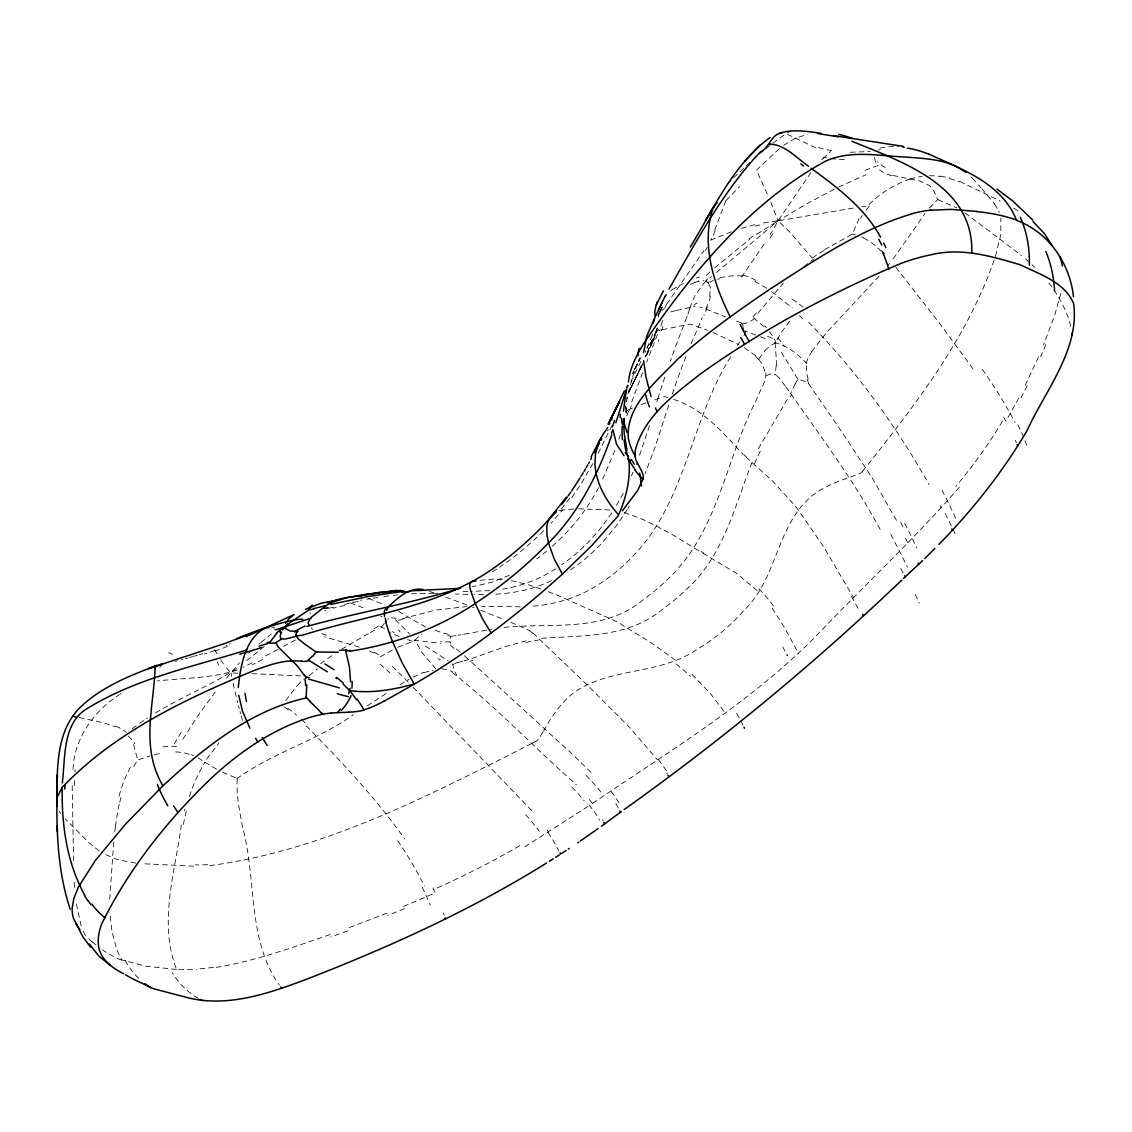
<?xml version="1.0" encoding="UTF-8"?>
<svg xmlns="http://www.w3.org/2000/svg" width="1132" height="1132" viewBox="0 0 1132 1132"><rect width="100%" height="100%" fill="white"/><g stroke="black" fill="none" stroke-linecap="round" stroke-linejoin="round"><path stroke-width="0.75" stroke-dasharray="5 3.75" d="M72.193 785.721L73.594 862.895M710.089 291.419L709.707 296.23M109.733 899.261L113.681 842.151M776.75 365.438L775.109 343.053L781.773 331.803L790.759 319.719M658.569 316.946L658.668 315.474M237.154 779.085C236.164 795.654 239.786 812.083 242.842 828.256C256.738 880.017 247.031 939.532 279.378 985.123M310.14 612.667L310.012 614.011M625.416 409.246L625.713 406.091L625.345 409.586M73.014 769.378C74.217 738.149 93.885 711.321 119.355 694.624M114.771 831.723L115.407 826.544M625.458 407.605L625.685 405.992M627.312 397.261L626.491 401.619L627.241 397.389L626.902 399.002M181.346 824.846C175.007 872.404 158.282 922.792 176.564 969.445L196.544 969.501M628.161 393.257L633.227 374.848L639.665 358.377L632.59 373.574M1060.882 293.23L1054.783 314.951L1043.577 344.92M657.409 327.926L654.989 336.19M657.098 328.223L652.839 341.567M119.766 802.234L121.237 796.588M184.459 810.908L184.87 809.281M652.598 333.898L652.301 334.959M654.395 336.558L656.985 328.379M689.784 308.329L689.515 309.277M689.841 308.116L694.595 296.046L704.599 282.392M656.815 401.803L657.819 398.563M652.188 335.341L646.74 348.925M649.499 425.59L638.66 457.823M668.771 405.015L654.876 447.748L645.056 473.742M662.461 320.314L662.234 321.035M995.452 256.271L1000.858 234.607L1000.844 217.981M662.178 321.219C662.461 326.271 653.291 337.237 657.069 328.11M765.869 372.853C766.364 382.22 759.374 390.795 756.615 399.624C725.06 459.691 718.424 533.271 665.941 580.914A188.69 147.231 -68.9 0 1 643.867 599.168C603.71 633.58 551.298 622.218 503.57 627.468M626.859 415.854L628.996 409.657L632.392 408.114M994.193 260.049C967.082 337.888 916.043 403.94 865.4 467.771M620.463 434.66L618.27 440.956M707.613 304.48L705.887 309.064L699.93 307.013M653.008 341.156L653.617 339.798M631.713 401.973L642.552 372.768M725.739 200.888L714.49 230.758M655.4 332.893L655.683 332.129L645.438 356.693M655.343 335.199L645.353 358.292M614.86 450.409L601.672 481.624M665.036 307.734L664.229 308.512M687.265 315.814L686.912 316.762M657.48 334.393L646.655 362.155M686.643 317.455L674.53 349.307A324.544 93.829 -73.6 0 0 670.342 361.207M685.95 356.608L684.096 361.377A385.87 188.874 -72.2 0 0 671.941 395.224M652.754 341.765L645.679 357.528M691.1 343.817L702.307 317.653M751.988 462.337C734.357 507.447 722.895 557.779 684.605 591.031A199.855 166.8 -76.1 0 1 662.659 609.172C627.595 638.519 581.254 635.264 538.832 638.505M824.521 249.733L852.382 234.098L859.16 218.306M665.262 307.154L666.451 304.65M631.5 475.822L633.014 472.242M645.254 357.104L649.301 347.835M1038.44 357.005L1025.012 385.757M641.391 365.608L628.642 392.563L639.721 369.4M645.905 350.779L645.24 352.222M632.802 373.121L637.104 364.023M640.953 361.292L630.934 381.64M643.372 362.353L628.048 393.427L639.184 370.942L638.533 372.287M641.108 367.037L639.523 370.277M641.872 365.424L638.957 371.423L643.245 362.693M612.016 425.321L597.314 454.965M634.514 369.499L641.009 357.429M637.854 373.645L635.774 377.833M635.052 379.262L628.317 392.648M758.284 448.824L789.004 396.398M795.173 383.805L790.561 393.526M623.208 493.425L615.624 506.98M1018.8 397.94L1005.923 421.245L1003.292 416.491M666.72 304.126L704.019 250.427M598.559 487.736C588.116 507.815 574.037 525.885 557.609 541.407A207.538 161.933 -68.9 0 1 552.26 546.303M810.908 172.503L778.009 220.853L770.34 234.451M592.828 463.526L581.622 483.039L570.712 499.325M543.473 731.116C551.468 716.754 560.849 702.731 573.995 692.572C610.176 667.045 659.701 675.153 696.421 649.711A220.74 205.373 45.7 0 0 744.205 610.148C778.264 577.829 776.495 521.668 815.054 493.609C827.619 484.51 842.505 479.798 856.981 474.733A17.532 16.287 62.2 0 0 862.556 471.464M133.661 766.52L137.679 760.025L149.905 755.978M542.964 731.994L540.247 736.508A17.532 16.244 62 0 1 535.96 741.389M730.593 356.891C690.789 420.071 686.317 501.066 632.93 556.152A175.29 136.774 -68.9 0 1 598.771 584.367C578.211 597.795 554.072 605.068 529.62 606.356M182.86 739.281L198.567 714.646L216.721 690.025M627.991 508.325L629.335 506.046M741.474 277.199L766.024 241.3M627.326 509.471L616.36 525.828L601.403 543.629A173.437 135.331 -68.9 0 1 566.976 572.085M811.686 351.627L826.332 332.85L880.455 274.68M447.805 635.731C453.677 635.052 447.168 640.443 450.847 643.245M450.819 636.41L457.286 635.363M737.484 345.557L739.705 342.048M646.627 348.203L651.551 340.506M216.537 769.208L204.538 761.992L218.9 743.031M611.86 512.853L600.031 529.04L589.928 540.502A176.818 137.963 -68.9 0 1 561.783 564.727M758.808 359.028L765.006 350.793M707.684 278.769L705.547 281.26L711.448 276.533M285.745 700.482L297.065 685.681M893.19 258.874L924.957 213.665M865.188 468.04L862.457 471.337M889.611 263.515L887.502 266.161M226.683 677.983L239.432 662.8M573.599 509.018L562.505 510.008L551.015 523.182M959.271 487.255C913.326 539.992 861.99 587.72 813.781 638.349C747.474 704.712 666.635 752.936 589.602 805.361M704.854 282.08L705.873 281.444A12.48 7.245 -23.2 0 1 708.307 283.41L708.533 283.807M929.485 207.977L937.579 199.586L934.084 191.322L929.782 185.818L920.373 181.12L892.384 175.319M757.902 313.281L780.811 285.929M725.994 200.605L739.663 186.539M781.321 285.377L783.457 283.113M821.521 159.824L822.822 158.48M662.248 310.069L663.635 308.923M248.757 653.192L249.663 652.357M250.54 651.523L251.417 650.716M706.255 275.43L710.655 271.425M714.731 267.775L749.483 239.446M834.284 189.228L807.64 203.293L778.009 220.853L715.707 273.095M258.86 644.15L260.417 642.835M261.181 642.198L271.27 634.047M779.311 148.674L756.459 170.21L768.288 196.147M237.069 779.071A27.295 26.291 -87.2 0 1 237.14 778.434C273.208 752.653 317.087 740.455 353.368 714.787M264.237 646.542L246.012 661.23M236.659 668.559C209.859 685.893 179.62 697.68 152.537 714.816M320.597 663.777L332.822 654.989M670.583 290.783L671.616 290.018M783.613 145.321L795.555 138.09L807.328 134.453M120.105 694.072L120.869 693.52M139.505 723.362L147.57 717.943M587.989 806.479L522.376 848.349M672.153 289.636L683.346 283.467M756.94 234.168L778.009 220.853L854.278 207.906M367.292 705.816L388.998 691.638M535.861 741.276L532.295 743.229M496.651 569.198L490.963 572.82M341.468 649.301L368.183 633.736M380.31 656.815L393.186 649.542M400.02 684.676L408.977 679.398M555.784 568.717C538.733 579.641 519.39 587.027 499.283 589.588M374.593 630.1L369.117 633.212M159.782 667.215L160.928 666.55M625.373 411.524L628.996 409.657M283.467 646.429L295.636 639.905M277.849 649.443L262.228 657.678M766.449 375.513L771.543 373.744L775.59 374.848M413.152 677.134L423.665 672.323M531.856 743.441C428.674 795.584 322.436 851.589 206.321 866.079M251.969 662.885L242.828 667.342M838.628 187.077L865.754 174.866M509.329 575.311L491.981 582.216L472.185 586.786M551.383 580.645C533.299 589.546 513.178 593.437 493.156 594.342M237.295 669.988C211.797 678.379 183.936 678.026 157.221 680.912M397.742 647.32L415.331 640.415L440.631 643.245M710.429 240.196L731.838 231.579M229.4 644.15L230.235 643.797M403.544 906.463L435.212 892.936L432.905 887.913M225.975 645.523L226.839 645.183M386.833 913.213L347.029 928.438M641.052 404.591L649.372 401.52M696.378 278.09L699.491 277.029M330.134 934.565C291.872 947.767 253.412 961.62 213.255 967.846M654.975 399.554L663.607 396.865A22.315 12.877 87.8 0 1 665.786 396.893L667.937 397.431M910.029 178.898C894.11 184.544 879.224 193.671 867.65 206.038L861.749 206.816M471.846 658.527L505.098 646.697L525.927 640.868M741.432 228.381L754.917 224.631M458.021 662.461L462.861 661.145M350.156 602.889L365.183 608.507M202.826 653.645L199.232 654.735M349.42 603.115L344.553 604.545M352.363 602.224L353.41 601.899M591.088 772.448L571.589 753.502L468.705 659.532L463.172 661.06M197.449 655.258L193.912 656.277M402.667 618.624L435.48 610.12L466.879 606.554M878.489 150.047L880.088 149.608M193.034 656.532L189.582 657.494M187.884 657.961L185.393 658.654M182.945 659.319L181.361 659.744M175.375 661.357L177.54 660.777M154.476 754.719L160.602 753.289M558.967 510.532L562.505 510.008M676.526 310.493L694.85 306.418M675.634 310.72L667.894 312.517M662.192 329.766L689.445 324.176A30.451 12.99 57.2 0 1 691.907 324.502L707.472 330.275M713.174 280.17L712.17 280.382M717.504 279.222L719.825 278.741M333.275 607.346L328.28 608.308M360.429 600.215L361.929 599.96M464.332 634.161L486.986 630.057M463.384 634.33L462.464 634.486M763.605 222.834L778.009 220.853L789.556 231.749L812.083 257.898M460.653 634.797L458.092 635.222M327.488 608.45L326.285 608.634M490.694 629.42L491.953 629.208M366.683 599.168L370.433 598.559M372.952 598.149L380.394 597.031M480.025 580.292L493.538 579.06L504.179 579.485M383.805 596.55L391.347 595.616M274.637 627.1L271.694 627.369M393.37 595.39L397.573 594.951M489.774 590.621L470.94 591.385M741.262 322.974L734.399 320.342M578.593 508.763L611.139 510.051M850.302 152.254L870.154 151.532M520.281 606.78L481.737 606.398M483.534 594.611L474.011 594.583M467.827 591.385L461.644 591.3M435.07 593.338L437.9 593.394M193.671 866.178L141.741 863.659M251.997 673.653L301.07 675.917M467.757 594.442L455.503 594.003M237.961 673.215L230.97 672.974L225.905 667.243M176.564 969.445L145.66 966.204L121.803 959.908A96.744 75.646 -65.4 0 1 116.695 949.083L111.912 931.452L109.917 912.491M135.699 863.051L117.36 859.584L103.253 853.585M940.635 176.068L950.073 178.134M388.771 619.006L387.639 618.794M511.14 580.532L529.139 585.018A53.77 6.679 28.6 0 1 530.682 585.513L540.827 589.022M79.155 717.49L102.672 722.612L115.238 726.602M852.382 234.098L855.438 234.89M938.131 199.727L956.611 207.807M359.311 647.094L324.672 636.849M429.665 591.456L435.678 593.55M624.227 512.485L635.986 516.73A451.272 214.514 64.8 0 1 646.683 521.173L669.677 533.002L700.326 551.666M445.711 597.102L468.478 605.535M861.622 236.8L863.546 237.536M673.54 399.37C702.731 408.652 723.15 432.65 743.087 454.512M755.752 335.044L744.828 331.068M760.407 336.742L767.185 339.345M815.592 147.754L787.759 134.439M368.537 598.46L385.007 605.04M472.426 607.049L474.039 607.672M705.887 309.064L725.442 316.903M480.69 610.261L504.731 619.827M235.23 777.642L222.127 771.996M959.766 181.488L1000.249 201.043M510.928 622.331L529.932 630.694M394.332 632.562L391.997 631.614M379.885 626.604L384.979 628.713M191.435 754.648L193.629 755.61M712.877 332.468L738.63 344.524M452.517 672.677C496.028 706.863 534.728 748.011 576.372 784.773M369.457 650.971L374.239 653.263M754.818 281.33L766.845 288.363M774.203 342.586C787.065 345.472 797.749 353.877 806.578 363.358M398.62 611.393L426.042 627.411M380.706 616.049L382.036 616.813M425.406 646.075L448.215 660.791M702.873 553.18L736.097 573.047L758.327 591.541M198.043 757.916L204.538 761.992M1013.876 208.231L1020.498 212.25M744.432 347.793L755.454 355.632M964.917 212.858L1021.531 255.464M896.374 520.281L872.461 478.327L838.43 426.877L808.715 383.833L802.418 380.281L798.385 380.027L781.222 351.995M99.191 850.995L88.31 842.067L65.302 818.931M753.572 317.752L764.227 326.851M771.444 291.589L792.174 307.833M284.344 706.906L290.174 711.434M452.008 663.635C453.989 666.281 453.663 671.559 456.734 674.757M395.464 619.812L409.784 634.062M675.365 660.112L651.494 642.976L618.68 622.77A143.693 106.903 -63 0 0 616.02 621.355L557.227 595.121A451.272 104.498 37.5 0 0 548.213 591.696M460.229 652.244L454.838 647.518M464.177 655.612L468.705 659.532M1025.507 258.832L1035.044 267.52M533.002 633.043L581.593 679.596A202.472 2.49 44 0 1 586.701 684.492L629.901 727.72L657.466 759.883M92.442 942.192L86.386 936.546M745.889 457.102L772.081 480.52L793.716 504.264A202.472 135.076 59.1 0 1 798.159 509.867L823.332 546.275L853.641 597.753M392.337 666.295L408.85 682.723M808.602 322.238C855.99 370.291 895.921 425.83 929.103 484.496M692.091 674.431L710.91 694.171L725.994 714.051M971.044 176.861L972.077 177.851M306.305 725.966C341.44 761.511 375.824 798.159 404.732 839.024M972.586 178.361L980.991 187.686M85.424 935.57L82.155 928.877M413.109 687.166L532.946 811.899M881.616 250.483L887.262 256.865M435.82 668.927L422.024 652.598L414.694 639.707M214.542 649.81L217.952 655.06M981.854 188.719L994.759 204.085M895.907 267.336L939.15 322.762L973.209 369.159M589.263 799.461L592.333 803.451M741.262 323.101L743.271 326.016M1048.911 282.943C1059.184 296.471 1067.717 311.824 1071.212 328.591M785.226 385.941L779.877 378.866A23.234 22.654 -48.1 0 0 775.703 374.706M785.764 386.691C819.144 434.235 854.278 480.874 881.715 532.252M772.18 608.238L784.405 627.397L798.753 653.914M60.817 813.625L59.373 811.418M547.209 830.152L548.695 832.303M223.4 663.932L220.74 659.815M666.776 773.213L667.385 774.217M615.907 803.635L619.105 809.338M903.081 573.004L900.633 568.306M940.041 505.48L941.258 507.858M905.473 538.11L907.779 542.723M602.663 819.738L603.215 820.87M1015.376 440.334L1016.423 442.881M998.778 211.118L999.287 212.392M770.793 202.147L778.009 220.853M808.715 383.833L807.3 379.461M133.604 744.615L137.679 760.025M443.404 913.057L444.211 915.335M875.602 162.357L874.413 157.164M81.136 925.948L75.731 900.846M242.545 720.377L242.107 718.947M241.965 718.466L241.215 715.905M240.621 713.74L239.998 711.462M239.206 708.462L238.541 705.915M237.678 702.548L237.154 700.425M236.206 696.661L232.824 682.299M231.635 676.441L230.97 672.974M74.457 887.403L74.061 880.512M276.25 629.604A88.338 16.414 -39.8 0 1 273.93 628.826M227.391 646.372A118.959 44.898 -14 0 1 215.674 650.829M215.236 650.433A115.676 40.993 -14.4 0 1 204.199 654.055M168.47 653.008A82.282 13.315 -41.5 0 1 172.092 654.961M115.719 726.093A102.913 57.293 -35.6 0 1 126.176 732.404M128.241 736.182A93.362 51.393 -33.8 0 1 134.878 743.781M162.867 746.908A88.593 53.713 -43.3 0 1 178.771 746.71M175.715 751.931A85.409 43.384 -34.3 0 1 191.025 755.03M174.271 744.064A149.919 51.011 -71.6 0 1 181.884 731.201M189.398 796.489A93.885 54.605 -64.3 0 1 204.892 762.303M297.405 685.681A101.13 47.148 -27.2 0 1 303.291 679.172M309.234 675.79A107.045 50.445 -26.9 0 1 317.314 668.913M326.54 635.165A78.476 40.851 -22.9 0 1 319.465 632.689M312.489 629.505A52.624 28.71 -27.8 0 1 311.357 627.821M473.049 660.267A110.653 81.674 5.3 0 1 469.865 661.329M453.352 664.569A11.447 10.598 30.3 0 1 458.021 662.432M379.913 664.201A70.481 33.153 52.7 0 1 389.974 673.059M374.253 652.329A74.316 47.303 60.8 0 1 380.451 655.824M525.998 642.523A195.963 159.654 -63.5 0 1 538.804 639.962M448.371 634.345A44.318 21.366 10.1 0 1 433.216 629.321M207.651 864.692A130.534 48.931 -16.3 0 1 195.199 864.876M525.729 814.686A149.084 77.301 39.8 0 1 539.341 831.327M547.874 832.501A112.86 70.906 35.5 0 1 558.571 850.486M585.937 775.25A151.235 82.905 38.5 0 1 602.479 793.999M611.28 791.565A118.181 80.797 32.6 0 1 618.992 803.055M658.442 759.586A121.308 71.231 39.5 0 1 667.908 773.085M519.772 845.703A526.083 306.984 -22.2 0 1 433.499 889.611M422.222 887.205A166.036 49.525 56.3 0 1 430.302 905.062M213.566 967.294A127.109 56.402 -21.7 0 1 196.954 968.978M198.298 998.382A99.517 83.796 -53.3 0 1 172.333 972.614M588.937 804.654A104.031 68.274 33.3 0 1 599.507 820.12M411.397 593.861A385.87 261.959 -38.7 0 1 435.084 593.324M378.527 625.911A39.139 20.744 -20.1 0 1 373.418 629.095M384.286 623.138A13.952 8.419 -17.3 0 1 381.074 627.128M183.356 824.535A207.948 127.081 -63.9 0 1 186.469 810.781M119.058 796.192A102.602 81.688 -68 0 1 131.623 765.161M115.45 826.544A177.285 129.515 -68.3 0 1 119.652 802.22M74.33 785.693A188.393 179.931 -79.6 0 1 74.5 778.83M74.91 772.052A188.393 179.931 -79.6 0 1 75.122 769.548M138.656 978.373A104.852 82.197 -64.9 0 1 124.011 958.125M121.506 960.148A264.449 134.213 -26.2 0 1 102.375 949.805M95.767 944.767A264.449 134.213 -26.2 0 1 92.697 942.036M404.492 908.713A846.962 474.096 -22.1 0 1 387.696 915.505M347.68 930.872A846.382 422.703 -22 0 1 330.685 937.027M325.832 610.714A43.483 24.437 -21.7 0 1 324.955 610.856M344.736 605.252A61.836 23.178 -16.3 0 1 333.091 608.153M287.684 708.165A43.709 6.594 46.2 0 1 296.598 715.183M301.296 719.344A43.709 6.594 46.2 0 1 305.626 723.405M397.7 840.68A189.115 80.301 50.6 0 1 424.443 886.002M441.706 668.786A35.601 33.776 41.2 0 1 452.842 671.941M423.934 672.847A47.346 42.86 33.1 0 1 433.216 670.328M453.861 648.367A23.234 16.074 32.6 0 1 449.461 643.754M450.437 641.802A66.279 42.662 7.8 0 1 440.546 641.745M529.847 630.878A31.71 26.376 78 0 1 532.875 633.255M396.186 618.341A17.093 3.962 3.9 0 1 391.403 617.732M403.261 618.864A14.575 6.07 -0.4 0 1 395.875 620.605M353.354 602.521A20.9 4.91 -17.6 0 1 359.721 600.922M571.872 787.122A132.019 72.986 37.3 0 1 584.282 800.833M754.506 463.752A195.963 148.363 -75.3 0 1 760.662 450.465M657.876 398.606A324.544 93.829 -73.6 0 1 665.743 374.508M629.576 410.477A228.324 49.327 -72.9 0 1 632.236 402.907M569.58 498.222A208.047 163.701 -69.3 0 1 561.472 508.848M851.42 596.352A121.308 13.414 59.3 0 1 858.834 609.794M758.907 588.895A72.306 35.347 58.8 0 1 773.736 606.526M694.001 305.399A40.044 15.14 53.2 0 1 697.255 303.036M902.94 526.776A104.031 1.005 63.3 0 1 900.648 522.248M904.666 523.253A132.019 19.414 61.5 0 1 916.906 548.171M707.458 306.744A20.9 1.571 -64.9 0 1 703.948 315.474M662.786 310.338A36.988 6.679 -45.4 0 1 662.729 310.267M742.719 326.624A17.093 10.697 -64.8 0 1 744.007 331.549M745.663 330.926A14.575 10.146 -50.6 0 1 743.328 336.897M890.743 534.431A151.235 23.447 60.5 0 1 907.454 567.217M915.194 594.342A118.181 3.325 63.3 0 1 919.297 603.073M746.653 457.087A31.71 8.702 34.9 0 1 743.936 454.64M776.128 365.495A66.279 56.642 -36.7 0 1 774.854 374.805M791.792 393.936A110.653 95.696 -21.8 0 1 790.249 396.865M808.206 379.248A35.601 32.319 43.5 0 1 806.819 363.414M806.21 363.231A47.346 44.459 28.8 0 1 811.8 351.698M1002.485 421.104A526.083 311.682 -23.8 0 1 955.705 486.519M1017.809 424.741A166.036 70.991 44.3 0 1 1026.71 445.329M982.335 369.329A189.115 57.661 50.3 0 1 1015.022 422.505M863.631 238.13A43.709 24.48 55.5 0 1 881.177 251.247M712.099 281.528A31.144 19.951 -25.5 0 1 705.109 282.462M708.632 283.75A43.483 25.413 -25.6 0 1 710.924 291.165M710.288 295.976A61.836 32.375 -40.4 0 1 708.292 304.296M607.431 430.868A38.53 3.042 -57.6 0 1 608.365 429.58M654.706 339.94A59.232 2.405 -83.7 0 1 654.834 339.232M662.942 326.525A125.213 26.404 -62.4 0 1 661.47 330.601M659.065 330.53A159.272 1.825 -10.8 0 1 662.404 329.737M1027.177 385.658A846.962 490.637 -25.5 0 1 1021.007 397.884M1045.77 344.567A846.382 460.752 -29.4 0 1 1040.69 356.679M937.565 199.685A27.295 22.951 70 0 1 938.117 199.826M880.059 148.122A102.602 79.948 -71.4 0 1 898.483 146.651M689.614 309.107A19.286 2.377 -66.9 0 1 687.294 315.786M910.001 179.167A93.885 61.779 -50.8 0 1 922.269 176.394M929.372 175.785A93.885 61.779 -50.8 0 1 940.423 176.521M949.79 178.7A207.948 139.208 -53.4 0 1 959.526 181.898M756.473 312.927A39.139 22.753 -28.7 0 1 752.327 317.158M754.662 318.276A13.952 9.042 -25.3 0 1 740.936 323.894M650.419 342.968A25.527 1.514 -61.4 0 1 653.956 337.548M652.23 340.308A20.305 1.457 -62.8 0 1 650.249 344.807M945.163 513.489A112.86 5.759 62 0 1 955.663 534.728M941.951 490.128A149.084 28.597 59.7 0 1 955.903 518.668M994.646 204.17A130.534 68.458 -40.5 0 1 998.495 211.316M755.2 355.986A56.855 45.139 -65.3 0 1 758.412 359.481M758.61 359.226A44.318 35.8 -55.5 0 1 765.317 373.107M792.287 299.216A70.481 17.999 48.3 0 1 803.239 307.31M799.305 315.616A74.316 3.693 42.4 0 1 802.729 318.587M795.414 383.889A11.447 10.528 31.1 0 1 798.06 379.701M743.257 275.302A78.476 43.058 -27.5 0 1 755.879 280.538M720.023 277.736A52.624 27.154 -22.9 0 1 742.493 276.038M812.295 258.039A101.13 47.586 -27.9 0 1 824.719 249.946M803.847 266.756A107.045 51.025 -27.8 0 1 813.936 259.002M860.532 218.419A82.721 51.195 -16 0 1 862.259 215.476M866.15 209.986A82.721 51.195 -16 0 1 869.135 206.449M885.182 167.593A88.593 36.224 -10 0 1 877.739 161.749M891.875 175.672A85.409 36.351 -21 0 1 879.621 169.814M865.173 170.324A149.919 88.225 -30 0 1 880.356 164.847M831.836 150.556A102.913 46.016 -17.5 0 1 816.908 146.934M844.373 159.428A93.362 42.988 -18.9 0 1 823.332 157.178M823.106 158.791A153.711 106.394 51.9 0 1 830.591 151.504M727.423 184.007A82.282 11.66 -44.5 0 1 794.041 129.543M707.217 247.413A118.959 65.288 -42.1 0 1 705.321 250.526M715.268 230.603A115.676 61.298 -42.9 0 1 711.023 239.659M694.44 282.335A59.303 9.084 -22.2 0 1 703.849 280.694M690.364 284.358A88.338 11.759 -32.1 0 1 698.812 280.977M543.53 530.851A289.339 225.763 -68.9 0 1 499.495 567.259M676.073 663.904A72.306 16.555 42.9 0 1 690.633 676.441M546.77 551.001A207.538 161.933 -68.9 0 1 536.625 558.868M782.721 646.91A105.913 15.056 59.6 0 1 786.386 653.688M703.736 553.024A143.693 52.412 9.2 0 1 701.189 551.525M736.55 713.443A105.913 59.402 39.5 0 1 743.073 725.301M438.155 658.697A118.45 1.302 29 0 1 440.221 659.843M412.26 641.236A91.508 16.103 16.3 0 1 405.412 638.773M399.087 636.396A91.508 16.103 16.3 0 1 389.351 632.463M415.133 640.259A37.016 30.239 45.6 0 1 421.967 634.033M400.063 631.854A108.729 23.107 39.9 0 1 398.45 629.746M218.518 665.022A252.578 50.657 19 0 1 217.344 662.036M262.865 659.376A219.254 77.768 -28.4 0 1 252.365 664.696M132.232 728.767A153.711 153.443 33.2 0 1 137.368 724.919M749.115 239.022A174.073 120.827 -32.5 0 1 756.601 233.716M755.044 226.145A252.578 180.795 -82.6 0 1 763.661 224.094M772.604 233.772A219.254 84.023 -32.8 0 1 768.373 240.677M658.399 341.298A82.212 6.424 -83.2 0 1 658.654 339.897M777.769 337.732A118.45 75.971 78.9 0 1 784.547 346.873M764.892 350.679A37.016 36.634 30.6 0 1 775.109 343.053M764.765 325.889A91.508 62.557 -80.5 0 1 766.322 327.629M769.505 331.648A91.508 62.557 -80.5 0 1 775.873 342.204M767.652 336.43A108.729 88.013 68.1 0 1 774.939 339.543M656.97 329.822L656.107 332.879L656.97 329.822"/><path stroke-width="1.5" d="M238.3 687.534C240.338 666.819 244.908 638.165 265.426 627.935M291.051 660.89C278.062 661.64 265.68 666.239 253.596 670.71C184.629 699.18 114.346 732.828 62.218 787.32C61.538 824.195 66.59 862.358 84.688 895.044M350.566 681.719L349.491 667.229L345.883 651.664M623.944 426.608L624.298 418.5M62.317 782.934C65.401 758.596 62.246 724.225 86.159 709.198C134.977 678.563 192.666 666.932 247.017 649.895M623.477 411.128L625.713 394.148M643.599 352.561L646.697 336.331L655.315 316.606M628.458 382.022C629.703 368.013 636.608 355.307 643.726 343.463C691.185 273.477 750.346 202.147 825.384 161.239C850.924 149.665 879.408 156.004 906.251 157.079C922.905 158.452 940.282 159.103 955.733 166.178M350.057 688.341L348.727 693.704M310.154 701.387L306.121 697.114M306.149 696.902L306.786 684.902M622.416 510.744L637.656 490.552L643.089 478.864A36.719 18.636 -26.2 0 0 642.764 473.968L642.07 471.945A100.762 51.138 -26.2 0 0 641.363 470.488L636.34 460.979A71.825 36.45 -26.2 0 1 635.08 456.012L634.288 454.625A58.284 54.138 36 0 1 628.345 438.508C625.303 405.921 657.437 380.564 677.686 359.184C706.156 333.416 737.526 311.116 769.279 289.622C814.474 260.388 859.938 229.357 912.024 213.806M155.07 668.644C153.485 708.547 140.538 747.587 162.895 785.834L125.397 824.308L95.145 860.773L78.264 887.318L73.835 898.511L72.193 907.921A109.917 54.633 -20.4 0 0 73.608 918.646L83.117 937.211L90.574 947.173M625.812 393.596L626.534 390.285M384.342 610.926L384.498 616.671M615.865 422.83L626.619 388.87M627.185 387.512L627.751 385.305M938.966 544.379C972.473 510.065 1002.57 472.171 1026.936 430.811C1044.963 391.064 1080.07 349.321 1073.561 303.404C1064.589 282.08 1039.516 274.241 1020.215 264.789C991.434 256.2 960.983 247.285 930.858 254.813A107.299 54.463 -26.2 0 0 922.622 256.667L920.542 257.205A114.94 58.34 -26.2 0 0 910.496 260.134L908.161 260.898A131.722 66.859 -26.2 0 0 901.143 263.346C830.916 292.905 763.025 329.256 700.934 373.574C674.856 394.063 644.476 416.052 635.392 449.715A71.755 36.422 -26.2 0 0 635.179 451.187L635.109 456.012M653.178 323.257L653.73 321.545M627.071 387.526L627.694 385.687M597.597 445.428L595.39 454.611L594.979 464.12A100.776 60.208 35.3 0 0 596.139 473.431M653.956 320.837L654.494 319.323M611.846 434.688C598.12 474.492 578.452 512.938 548.511 543.035L554.298 559.151L562.434 574.094C516.857 615.384 467.714 652.923 414.567 683.969M281.571 631.996C274.708 646.018 296.117 634.571 301.947 635.363C363.032 616.049 429.552 608.747 484.694 574.15A343.109 288.052 -76.9 0 0 543.02 525.842L556.477 510.971M655.867 315.503L665.092 296.244M659.517 307.38L658.527 309.786M713.259 207.298C700.651 243.904 713.726 283.792 730.211 316.946M624.326 391.078L608.549 423.623L619.544 401.634L613.94 412.656M659.786 307.112L662.234 302.131M668.97 289.184C696.109 241.597 722.457 192.284 760.166 152.07C769.689 148.108 770.991 133.76 781.858 133.01M608.068 424.274L613.756 413.095M606.908 428.83L607.643 427.387M609.143 424.472L609.893 423M611.393 420.071L612.157 418.599M601.035 440.249L601.757 438.834M591.003 457.045L599.875 439.966M598.856 444.437L599.578 443.051M598.135 445.824L596.677 448.597M595.956 449.97L594.498 452.701M282.533 629.958L283.849 627.652L291.094 621.878L310.168 609.087L308.965 608.705L309.333 607.686M590.819 459.479L591.555 458.135M601.064 437.674L604.983 431.462M588.583 463.483L589.333 462.153M690.279 247.002C713.684 208.812 732.942 164.649 770.071 137.51M587.833 464.827L586.319 467.474M285.533 623.336L289.212 618.539L294.094 614.563L255.931 632.222M585.555 468.79L584.027 471.421M705.321 220.641L713.16 207.496M583.249 472.737L580.886 476.657M580.093 477.945L571.731 490.807M304.098 675.082L297.391 665.956L278.288 647.08L276.067 643.075L277.255 641.519M314.257 654.282L315.913 651.848L317.455 651.947M314.158 654.438L312.786 656.433M570.853 492.08L568.165 495.887M62.218 787.32L57.251 797.211L57.138 806.154M384.781 609.992C395.422 600.597 407.11 586.942 422.76 589.475M605.563 430.655L606.115 429.891M567.245 497.146L561.543 504.702M470.289 583.079L471.492 582.018M665.234 296.06L666.239 294.801M340.279 709.127L337.393 712.636L331.379 713.033M551.143 516.461L566.354 497.189M618.27 515.753L591.725 545.61L562.434 574.094M331.379 713.047A71.825 36.45 -26.2 0 0 322.733 714.179L314.795 715.99A71.755 36.422 -26.2 0 0 312.446 716.627C273.859 728.216 239.843 751.478 210.665 778.788C166.97 820.827 128.241 869.588 101.583 924.179A131.722 66.859 -26.2 0 0 100.097 928.764L99.687 930.263A114.94 58.34 -26.2 0 0 98.498 936.617L98.371 937.904A107.299 54.463 -26.2 0 0 98.314 942.914C98.541 957.87 111.474 967.676 123.643 973.775M744.898 161.027L760.308 144.797M310.833 617.662L326.228 605.521A159.272 50.898 -62 0 1 332.553 602.224L347.142 597.498L377.678 593.14M934.905 548.454L924.816 558.458M910.298 572.056L903.478 578.537M910.51 571.858L915.038 567.627M922.58 560.665L915.731 567.033M162.895 785.834C203.944 747.955 250.214 710.358 306.008 698.005M276.831 633.212L269.218 643.16L276.067 643.075M918.632 564.458L918.066 563.057M901.779 580.093C814.799 663.097 722.159 739.847 624.157 809.536M555.317 512.711L551.992 515.555A55.907 30.309 41.9 0 0 546.855 526.493L546.898 534.403L548.511 543.035M621.242 811.715L614.917 816.285M601.432 826.275L614.11 816.851M598.135 828.596L580.235 841.048M578.579 842.18L577.759 842.746M569.339 848.406L568.264 849.127M566.099 850.557L561.741 853.401M470.289 583.065A55.907 9.41 57.7 0 0 470.374 589.758L475.256 603.568C437.66 628.416 394.431 644.518 349.901 651.183M559.406 854.901L555.685 857.278M553.194 858.848L549.317 861.282M546.53 863.023C471.506 909.902 390.597 946.451 308.314 978.557C269.444 993.245 226.372 1008.654 184.601 996.882M414.298 684.124L383.989 701.274M255.238 632.547L253.809 633.227M253.087 633.566L248.672 635.646M306.8 626.449C357.599 612.412 410.194 603.681 460.583 588.102M246.394 636.693L247.158 636.34M305.399 609.341L321.12 603.2L339.133 599.818M275.826 629.845L310.21 618.412L307.989 622.77L309.234 625.317M250.837 633.722L224.348 643.641L148.448 668.672L157.221 665.375C129.402 675.62 100.776 687.28 79.212 708.307C54.732 733.847 57.407 772.265 56.869 804.923L57.35 774.783C56.275 819.752 55.779 866.107 70.226 909.279M368.268 708.462L363.33 710.075M259.087 646.131L267.704 643.542M327.176 602.776L329.596 602.04M330.756 601.686L332.313 601.233M334.718 600.54L338.383 599.493A19.286 4.217 -14.2 0 1 346.137 597.753M318.616 607.389L326.228 605.521M317.427 607.672L313.762 608.521M330.742 604.431L368.565 596.437L402.327 591.555M779.736 133.137C793.164 128.977 807.272 131.34 820.841 133.321M473.275 581.353L476.077 580.886M346.109 597.781L356.863 596.069M357.429 595.743L396.724 590.395M160.673 664.272L162.47 664.088M363.386 594.767L380.55 592.39M930.759 210.212L951.064 209.378L976.675 211.373M267.039 627.708L268.765 627.553M375.612 592.857L400.827 590.423M297.73 631.359L289.948 631.005L283.849 627.652M458.163 588.456L409.713 590.89M358.221 596.012L360.556 595.998A30.451 9.098 44 0 1 361.815 596.196M348.882 712.226L337.393 712.636M769.435 144.019C785.155 144.5 796.461 157.942 808.474 166.234M338.312 652.23L318.035 651.99M292.311 660.847L301.82 661.074M818.125 133.647L838.359 136.816M343.208 684.237L349.746 690.619C371.395 693.591 393.328 689.841 414.156 683.912L402.369 663.267L392.549 641.717M637.84 464.276L636.821 464.035M907.34 148.108L910.553 148.646A177.285 134.552 -62.8 0 1 928.919 154.235M833.407 135.599L903.251 146.353M308.696 679.073L339.416 687.902M73.311 716.216L76.042 717.108M183.809 996.684L153.542 988.731L133.59 979.322M851.929 141.274C903.251 162.385 973.746 185.549 971.794 252.945M928.962 154.15C958.917 168.003 993.344 180.03 1011.357 209.646A96.744 73.283 -70.3 0 1 1016.593 220.372C1048.388 232.102 1069.938 263.162 1073.433 296.641M624.397 396.95L625.444 397.502M956.101 166.362L964.521 171.427M125.567 974.85L132.953 978.968M308.626 660.168L327.29 671.785M630.397 460.894L627.581 458.955M110.115 965.115L99.008 956.285L89.4 944.017M305.598 644.702L315.913 651.848M997.051 189.185L1012.574 200.831L1032.893 220.188M305.215 644.433L298.14 638.773L295.664 634.642M965.129 171.866L966.021 172.545M811.163 168.314C837.524 187.572 864.721 207.934 880.569 237.253M335.864 678.011L336.586 678.592M1033.049 221.617L1044.27 233.433L1052.236 245.701M624.029 455.701L616.431 444.084L613.233 430.684M281.91 988.123L280.877 986.962M321.644 712.905L322.719 714.193M349.746 690.619L356.637 699.76M79.834 929.457L75.915 923.769M635.038 469.667L628.84 459.946L626.109 450.423M90.871 904.737L88.084 900.662M177.894 812.394L173.635 805.956M491.132 633.029L482.402 618.581L475.256 603.568M257.742 741.913L255.606 738.347M744.474 344.114L740.583 337.364M667.979 775.222L668.545 776.227M905.176 576.98L904.553 575.806M249.889 728.145L242.474 711.193L238.781 695.345M862.641 614.336L863.178 615.369M657.211 411.751L655.386 407.93M627.128 432.608L623.944 422.774M883.682 243.111L885.889 247.653M951.828 528.998L952.451 530.285M619.883 810.922L620.506 812.267M603.922 822.426L604.587 823.997M560.114 852.75L560.637 854.108M1017.13 444.664L1017.654 446.093M389.535 633.92L385.347 620.86M445.088 917.925L445.442 919.028M651.084 396.568L645.891 376.687L643.655 360.726M596.168 473.431C599.352 489.109 608.139 503.075 618.624 514.918C626.067 497.698 630.906 478.822 628.84 459.946M626.987 450.225L624.284 433.881L623.35 419.01M1071.976 333.119L1072.202 334.945M624.383 439.556L624.482 440.631M57.237 825.667L57.378 831.709M392.677 641.901A100.776 8.971 62.5 0 1 389.634 634.104M167.833 805.814A123.063 63.633 42.7 0 1 157.376 784.448M64.807 789.089A226.442 105.927 77.4 0 1 64.878 784.773M246.521 701.515A160.687 53.912 51.9 0 1 245.007 693.308M312.022 656.249A15.027 9.905 -10.5 0 1 308.159 659.815M308.923 660.763A14.857 10.839 -0.7 0 1 301.763 661.314M291.051 661.201A43.936 36.337 -4.9 0 1 292.311 661.159M262.03 647.348A51.364 4.471 -17.8 0 1 239.786 654.225M346.859 649.768A94.013 43.37 -18.8 0 1 339.515 650.405M350.184 650.49A97.946 48.888 -20.4 0 1 346.208 650.971M386.394 622.77A136.378 11.546 63.2 0 1 385.29 618.143M267.223 642.594A22.3 11.985 -10.7 0 1 268.892 642.169M236.546 638.773A46.907 5.985 -19.3 0 1 302.753 619.261M295.933 634.543A25.527 5.335 -20.9 0 1 297.928 631.316M294.674 632.081A20.305 4.372 -19.4 0 1 305.173 626.038M401.987 592.277A228.324 119.468 -22.8 0 1 409.345 591.597M381.979 592.743A324.544 186.95 -25.7 0 1 391.248 591.81M396.158 591.399A324.544 186.95 -25.7 0 1 403.841 590.89M417.368 590.366A324.544 186.95 -25.7 0 1 423 590.31M324.162 608.549A125.213 13.004 -14.5 0 1 327.983 607.615M313.875 608.974A10.598 4.302 -14.7 0 1 309.8 609.681M202.77 1000.745A99.517 83.796 -53.3 0 1 200.081 999.372M150.881 987.783A104.852 82.197 -64.9 0 1 144.854 983.708M278.033 641.42A15.607 3.665 -11.7 0 1 281.302 639.339M310.833 618.497A59.232 26.262 -2.7 0 1 311.498 617.775M386.479 610.162A38.53 5.886 -23.1 0 1 387.795 608.974M304.918 678.974A72.887 38.559 -38.5 0 1 305.598 685.483M304.31 674.941A78.476 42.549 -34.7 0 1 306.178 678.21M305.98 676.978A70.085 62.444 -15.6 0 1 309.163 677.53M312.291 605.153A36.988 2.377 -28.2 0 1 309.418 607.36M154.631 668.361A50.119 14.914 32.8 0 1 161.621 665.064M548.383 542.95A425.292 349.576 -5.1 0 1 475.157 603.455M713.613 207.892A50.119 20.093 68.9 0 1 717.15 202.869M749.257 341.737A123.063 24.395 57.2 0 1 740.13 324.474M656.235 305.017A157.037 42.125 -57.4 0 1 663.437 290.839M658.102 315.757A51.364 9.622 -59.2 0 1 662.008 307.211M803.409 166.008A226.442 43.709 26.3 0 1 800.777 163.885M622.529 424.741A72.887 27.465 -63.2 0 1 621.454 418.203M626.138 412.784A78.476 27.394 -66.3 0 1 626.477 408.029M620.265 417.609A70.085 36.946 79.6 0 1 620.35 414.284M976.52 211.557A264.449 134.213 -26.2 0 1 1016.876 220.132M1020.243 217.273A104.852 79.155 -70.7 0 1 1029.313 265.242M1045.855 251.516A99.517 70.099 -82 0 1 1054.585 291.136M838.614 134.269A188.393 156.258 74.4 0 1 852.438 138.429M902.954 147.075A102.602 79.948 -71.4 0 1 904.242 147.245M655.202 315.984A46.907 15.367 -49.7 0 1 657.494 301.777M597.484 445.371A136.378 81.716 34.4 0 1 601.035 437.66M614.506 420.354A94.013 11.645 -72.9 0 1 612.285 427.104M612.808 429.552A97.946 16.838 -73.4 0 1 611.478 433.4M637.84 355.788A160.687 63.449 49 0 1 639.042 348.345M912.052 213.637A109.917 61.312 -30.6 0 1 930.844 210.057M1059.453 256.299A127.109 65.062 -32.8 0 1 1062.354 266.006M787.009 654.848A105.913 15.056 59.6 0 1 787.334 655.442M555.869 512.173A34.611 13.612 -79.7 0 1 556.364 511.791M743.993 727.253A105.913 59.402 39.5 0 1 744.417 728.23M471.407 582.004A34.611 3.99 5.4 0 1 472.822 581.296M348.401 696.647A132.628 96.687 13.3 0 1 337.364 693.76M357.075 699.166A68.557 29.404 59.3 0 1 363.938 709.722M363.245 710.358A54.647 27.734 -26.2 0 1 348.967 712.113M352.151 681.478A88.791 72.717 -27.2 0 1 351.896 688.199M336.459 677.403A81.518 35.078 58.7 0 1 343.222 683.035M324.856 663.96A131.51 50.289 56 0 1 333.898 669.72M351.132 695.628A81.433 60.93 62 0 1 341.312 710.415M285.406 627.751A82.212 33.748 -1.9 0 1 288.207 623.647M276.236 633.241A109.167 34.597 -11.4 0 1 283.325 627.637M279.944 632.208A83.57 31.668 -10.6 0 1 280.453 630.184M639.707 473.134A132.628 21.621 75.2 0 1 641.519 485.996M642.863 479.077A68.557 63.18 29.3 0 1 634.797 469.822M631.147 459.337A81.433 8.631 42.7 0 1 634.231 464.219M625.826 450.451A81.518 75.264 30.8 0 1 624.241 440.645M622.374 439.499A131.51 119.143 38.3 0 1 622.19 426.382M628.387 456.111A88.791 45.86 -88.7 0 1 625.119 452.475M104.88 917.783A91.522 80.542 -7 0 1 91.834 904.157M383.946 701.217A81.943 41.587 -26.2 0 1 368.282 708.561M882.564 252.068A91.522 43.115 77.4 0 1 888.875 269.204M87.886 900.803A131.85 119.766 -38.3 0 1 84.419 895.214M267.152 745.436A88.112 14.362 54 0 1 262.256 737.498M310.154 701.897A58.284 25.442 56.3 0 1 321.488 713.259M649.372 406.812A88.112 48.52 46.2 0 1 645.622 394.643M878.786 239.347A131.85 86.952 84.2 0 1 881.757 245.12"/></g></svg>
